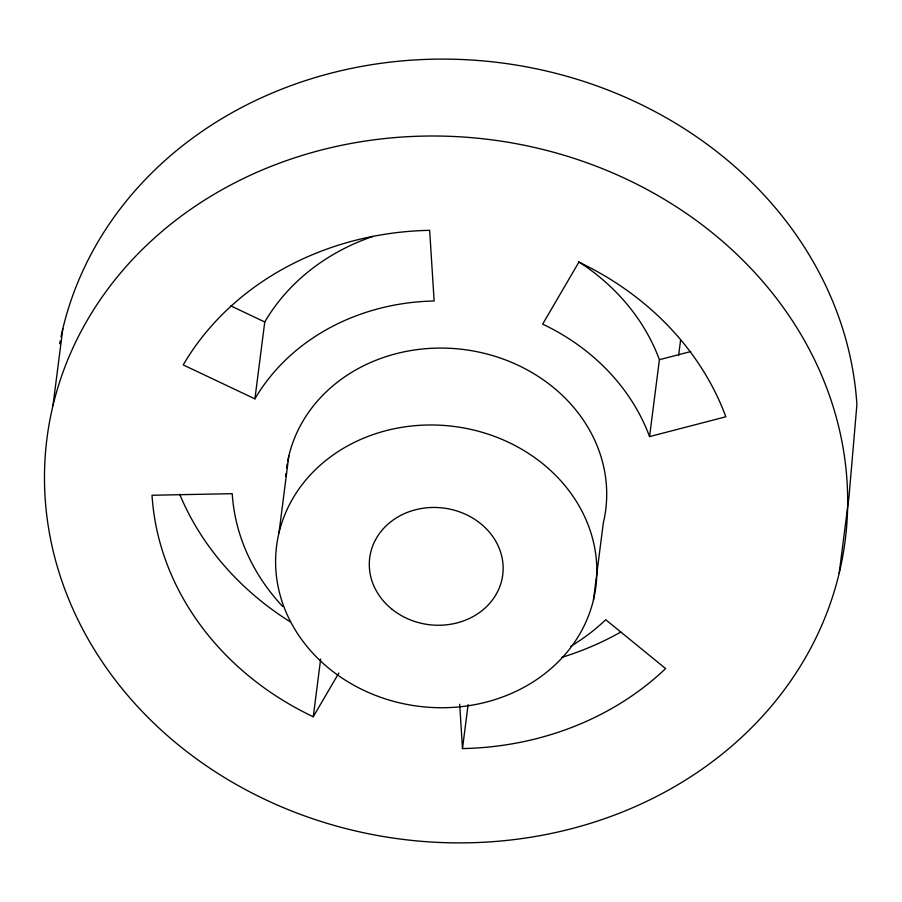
<?xml version="1.0" encoding="UTF-8"?>
<svg xmlns="http://www.w3.org/2000/svg" width="902" height="902" viewBox="0 0 902 902"><rect width="100%" height="100%" fill="white"/><g stroke="black" fill="none" stroke-linecap="round" stroke-linejoin="round"><path stroke-width="1.35" d="M52.97 405.641L62.824 328.734M254.905 398.876A214.586 188.044 7.3 0 1 434.133 300.997L429.656 230.326A295.055 258.558 7.3 0 0 183.219 364.915L254.905 398.876L264.76 321.98A214.586 188.044 7.3 0 1 372.943 236.425M278.977 532.834L288.832 455.927M282.721 606.505A214.586 188.044 7.3 0 1 232.22 493.676L152.021 495.254A295.055 258.558 7.3 0 0 313.265 716.763L320.65 659.091M570.594 646.396A214.586 188.044 7.3 0 0 605.727 619.73L665.608 668.574A295.055 258.558 7.3 0 1 462.489 748.581L468.115 704.631M593.46 599.886A160.939 141.039 7.3 0 0 386.067 430.649A160.939 141.039 7.3 0 0 329.14 668.54A160.939 141.039 7.3 0 0 593.46 599.886L603.314 522.98A160.939 141.039 7.3 0 0 475.906 351.487A160.939 141.039 7.3 0 0 287.682 461.238M649.553 436.602A214.586 188.044 7.3 0 0 542.666 324.134L578.881 262.144A295.055 258.558 7.3 0 1 725.851 416.78L649.553 436.602L659.407 359.695A214.586 188.044 7.3 0 0 578.43 261.603M678.608 355.546L680.57 340.212M839.176 573.266A402.348 352.581 7.3 0 0 320.672 150.183A402.348 352.581 7.3 0 0 178.37 744.905A402.348 352.581 7.3 0 0 839.176 573.266L849.03 496.359L856.9 404.637A402.348 352.581 7.3 0 0 481.341 60.75A402.348 352.581 7.3 0 0 60.998 336.863M313.265 716.763L338.836 673.005M659.407 359.695L690.74 351.555M230.799 305.891L264.76 321.98M459.682 704.236L462.489 748.581M285.731 476.2A160.939 141.039 7.3 0 1 285.945 473.46M286.565 467.991A160.939 141.039 7.3 0 1 287.197 463.932M59.633 343.696A402.348 352.581 7.3 0 1 60.152 340.956M620.835 632.02A295.055 258.558 7.3 0 1 561.506 657.479M289.948 621.658A295.055 258.558 7.3 0 1 179.678 494.228M391.603 608.929A67.064 58.765 7.3 0 0 501.737 580.324A67.064 58.765 7.3 0 0 415.326 509.81A67.064 58.765 7.3 0 0 391.603 608.929"/></g></svg>
